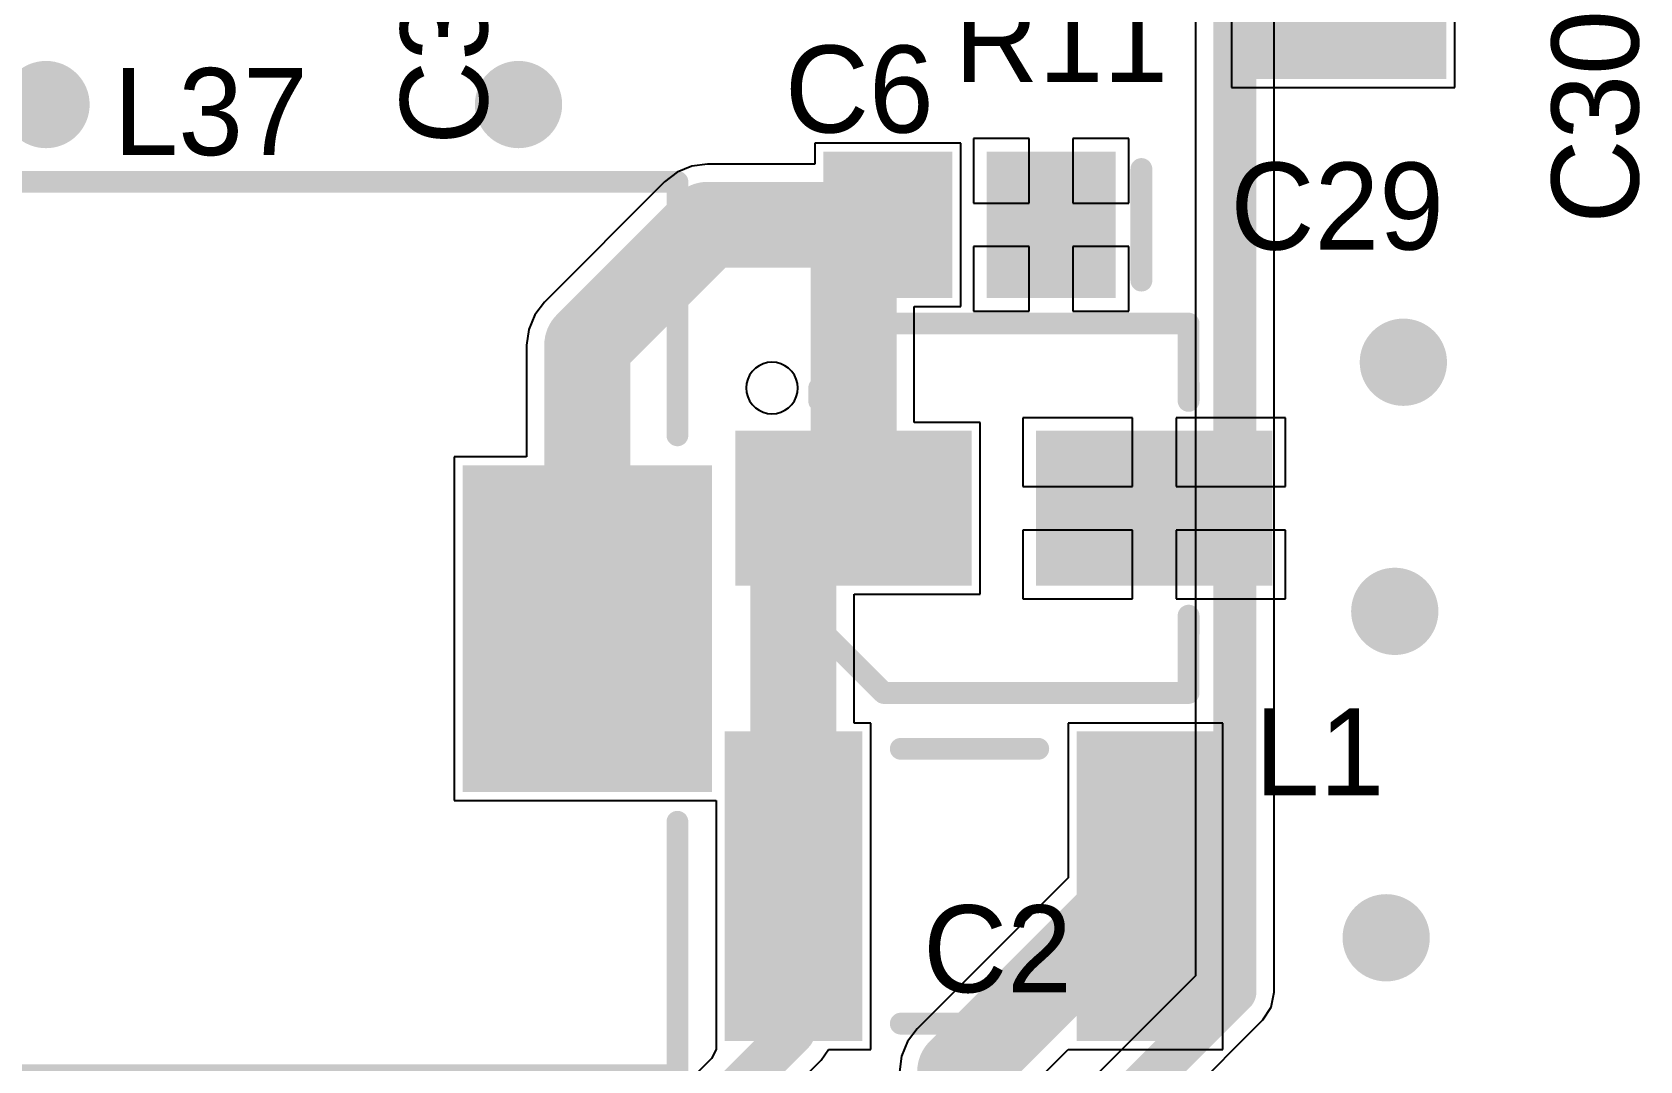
# Model space of a CAD drawing. Header units: millimetres. Extents: x 0 to 7.44, y -3.03 to 0.
# Drawn here: x 5.687 to 6.423, y -2.371 to -1.9 of the extents above; entities that cross this region are included whole.
import ezdxf

# ---------------------------------------------------------------- set-up
doc = ezdxf.new("R2010")
doc.units = ezdxf.units.MM
doc.header["$MEASUREMENT"] = 0
for name, color, linetype in [('BottomLayer', 5, 'Continuous'), ('MidLayer1', 16, 'Continuous'), ('MidLayer2', 76, 'Continuous'), ('MultiLayer', 9, 'Continuous'), ('TopLayer', 1, 'Continuous'), ('TopOverlay', 2, 'Continuous'), ('TopPaste', 8, 'Continuous'), ('TopSolder', 216, 'Continuous'), ('ViaHoleLayer', 16, 'Continuous')]:
    doc.layers.add(name, color=color, linetype=linetype)

# ---------------------------------------------------------------- blocks, each defined once
blk = doc.blocks.new('IND_FERRITE_CORE_56')
at = {"layer": 'TopLayer'}
for points in [[(-0.21654, -0.07087), (-0.11024, -0.07087), (-0.21654, 0.07087), (-0.11024, 0.07087)], [(0.11024, -0.07087), (0.21654, -0.07087), (0.11024, 0.07087), (0.21654, 0.07087)]]:
    blk.add_solid(points, dxfattribs=at)
at = {"layer": 'TopOverlay', "const_width": 0.01}
for points in [[(-0.20471, 0.08856), (-0.20471, 0.20472)], [(-0.20471, 0.20472), (0.20471, 0.20472)], [(0.20471, 0.08856), (0.20471, 0.20472)], [(-0.20471, -0.20472), (-0.20471, -0.08856)], [(0.20471, -0.20472), (0.20471, -0.08856)], [(-0.20471, -0.20472), (0.20471, -0.20472)]]:
    blk.add_lwpolyline(points, dxfattribs=at)
at = {"layer": 'TopOverlay', "const_width": 0.005}
for points in [[(-0.20721, 0.20472, 1), (-0.20221, 0.20472, 1)], [(-0.20721, 0.20472, 1), (-0.20221, 0.20472, 1)], [(0.20221, 0.20472, 1), (0.20721, 0.20472, 1)], [(0.20221, 0.20472, 1), (0.20721, 0.20472, 1)], [(-0.20721, 0.08856, 1), (-0.20221, 0.08856, 1)], [(0.20221, 0.08856, 1), (0.20721, 0.08856, 1)], [(-0.20721, -0.08856, 1), (-0.20221, -0.08856, 1)], [(0.20221, -0.08856, 1), (0.20721, -0.08856, 1)], [(-0.20721, -0.20472, 1), (-0.20221, -0.20472, 1)], [(-0.20721, -0.20472, 1), (-0.20221, -0.20472, 1)], [(0.20221, -0.20472, 1), (0.20721, -0.20472, 1)], [(0.20221, -0.20472, 1), (0.20721, -0.20472, 1)]]:
    blk.add_lwpolyline(points, format="xyb", close=True, dxfattribs=at)
at = {"layer": 'TopPaste'}
for points in [[(-0.21654, -0.07087), (-0.11024, -0.07087), (-0.21654, 0.07087), (-0.11024, 0.07087)], [(0.11024, -0.07087), (0.21654, -0.07087), (0.11024, 0.07087), (0.21654, 0.07087)]]:
    blk.add_solid(points, dxfattribs=at)
at = {"layer": 'TopSolder'}
for points in [[(-0.22054, -0.07487), (-0.10624, -0.07487), (-0.22054, 0.07487), (-0.10624, 0.07487)], [(0.10624, -0.07487), (0.22054, -0.07487), (0.10624, 0.07487), (0.22054, 0.07487)]]:
    blk.add_solid(points, dxfattribs=at)
blk = doc.blocks.new('IND_1812_59')
at = {"layer": 'TopLayer'}
for points in [[(-0.10827, -0.06693), (-0.05315, -0.06693), (-0.10827, 0.06693), (-0.05315, 0.06693)], [(0.05315, -0.06693), (0.10827, -0.06693), (0.05315, 0.06693), (0.10827, 0.06693)]]:
    blk.add_solid(points, dxfattribs=at)
at = {"layer": 'TopOverlay', "const_width": 0.01}
for points in [[(0.0315, 0.06298), (-0.0315, 0.06298)], [(0.0315, -0.06298), (-0.0315, -0.06298)]]:
    blk.add_lwpolyline(points, dxfattribs=at)
at = {"layer": 'TopOverlay', "const_width": 0.005}
for points in [[(-0.034, 0.06298, 1), (-0.029, 0.06298, 1)], [(0.029, 0.06298, 1), (0.034, 0.06298, 1)], [(-0.034, -0.06298, 1), (-0.029, -0.06298, 1)], [(0.029, -0.06298, 1), (0.034, -0.06298, 1)]]:
    blk.add_lwpolyline(points, format="xyb", close=True, dxfattribs=at)
at = {"layer": 'TopPaste'}
for points in [[(-0.10827, -0.06693), (-0.05315, -0.06693), (-0.10827, 0.06693), (-0.05315, 0.06693)], [(0.05315, -0.06693), (0.10827, -0.06693), (0.05315, 0.06693), (0.10827, 0.06693)]]:
    blk.add_solid(points, dxfattribs=at)
at = {"layer": 'TopSolder'}
for points in [[(-0.11227, -0.07093), (-0.04915, -0.07093), (-0.11227, 0.07093), (-0.04915, 0.07093)], [(0.04915, -0.07093), (0.11227, -0.07093), (0.04915, 0.07093), (0.11227, 0.07093)]]:
    blk.add_solid(points, dxfattribs=at)
blk = doc.blocks.new('CAPAE_4_3_4_3_5_4_88')
at = {"layer": 'TopLayer'}
for points in [[(-0.11909, -0.0315), (-0.0187, -0.0315), (-0.11909, 0.0315), (-0.0187, 0.0315)], [(0.0187, -0.0315), (0.11909, -0.0315), (0.0187, 0.0315), (0.11909, 0.0315)]]:
    blk.add_solid(points, dxfattribs=at)
at = {"layer": 'TopOverlay'}
for p, q in [((-0.10833, 0.06676), (-0.11033, 0.06622)), ((-0.10628, 0.06694), (-0.10833, 0.06676)), ((-0.10422, 0.06676), (-0.10628, 0.06694)), ((-0.10223, 0.06622), (-0.10422, 0.06676)), ((-0.11741, 0.05917), (-0.11794, 0.05718)), ((-0.11653, 0.06104), (-0.11741, 0.05917)), ((-0.11535, 0.06272), (-0.11653, 0.06104)), ((-0.11389, 0.06418), (-0.11535, 0.06272)), ((-0.1122, 0.06535), (-0.11389, 0.06418)), ((-0.11033, 0.06622), (-0.1122, 0.06535)), ((-0.10036, 0.06535), (-0.10223, 0.06622)), ((-0.09867, 0.06418), (-0.10036, 0.06535)), ((-0.09721, 0.06272), (-0.09867, 0.06418)), ((-0.09603, 0.06104), (-0.09721, 0.06272)), ((-0.09516, 0.05917), (-0.09603, 0.06104)), ((-0.09462, 0.05718), (-0.09516, 0.05917)), ((-0.11794, 0.05718), (-0.11812, 0.05513)), ((-0.11812, 0.05513), (-0.11794, 0.05308)), ((-0.11794, 0.05308), (-0.11741, 0.05109)), ((-0.09516, 0.05109), (-0.09462, 0.05308)), ((-0.09444, 0.05513), (-0.09462, 0.05718)), ((-0.09462, 0.05308), (-0.09444, 0.05513)), ((-0.09444, 0.05513), (-0.09444, 0.05513)), ((-0.11741, 0.05109), (-0.11653, 0.04922)), ((-0.11653, 0.04922), (-0.11535, 0.04754)), ((-0.11535, 0.04754), (-0.11389, 0.04608)), ((-0.11389, 0.04608), (-0.1122, 0.04491)), ((-0.1122, 0.04491), (-0.11033, 0.04404)), ((-0.10223, 0.04404), (-0.10036, 0.04491)), ((-0.10036, 0.04491), (-0.09867, 0.04608)), ((-0.09867, 0.04608), (-0.09721, 0.04754)), ((-0.09721, 0.04754), (-0.09603, 0.04922)), ((-0.09603, 0.04922), (-0.09516, 0.05109)), ((-0.11033, 0.04404), (-0.10833, 0.0435)), ((-0.10833, 0.0435), (-0.10628, 0.04332)), ((-0.10628, 0.04332), (-0.10422, 0.0435)), ((-0.10422, 0.0435), (-0.10223, 0.04404))]:
    blk.add_line(p, q, dxfattribs=at)
at = {"layer": 'TopOverlay', "const_width": 0.01}
for points in [[(-0.08463, 0.05512), (-0.05507, 0.08465)], [(-0.05507, 0.08465), (0.08463, 0.08465)], [(0.08463, 0.08465), (0.08465, 0.04921)], [(-0.08465, 0.04921), (-0.08463, 0.05512)], [(-0.08465, -0.04921), (-0.08463, -0.05512)], [(-0.08463, -0.05512), (-0.05507, -0.08465)], [(0.08463, -0.08465), (0.08465, -0.04921)], [(-0.05507, -0.08465), (0.08463, -0.08465)]]:
    blk.add_lwpolyline(points, dxfattribs=at)
at = {"layer": 'TopOverlay', "const_width": 0.005}
for points in [[(-0.05757, 0.08465, 1), (-0.05257, 0.08465, 1)], [(-0.05757, 0.08465, 1), (-0.05257, 0.08465, 1)], [(0.08213, 0.08465, 1), (0.08713, 0.08465, 1)], [(0.08213, 0.08465, 1), (0.08713, 0.08465, 1)], [(-0.08713, 0.05512, 1), (-0.08213, 0.05512, 1)], [(-0.08713, 0.05512, 1), (-0.08213, 0.05512, 1)], [(-0.08715, 0.04921, 1), (-0.08215, 0.04921, 1)], [(0.08215, 0.04921, 1), (0.08715, 0.04921, 1)], [(-0.08715, -0.04921, 1), (-0.08215, -0.04921, 1)], [(-0.08713, -0.05512, 1), (-0.08213, -0.05512, 1)], [(-0.08713, -0.05512, 1), (-0.08213, -0.05512, 1)], [(0.08215, -0.04921, 1), (0.08715, -0.04921, 1)], [(-0.05757, -0.08465, 1), (-0.05257, -0.08465, 1)], [(-0.05757, -0.08465, 1), (-0.05257, -0.08465, 1)], [(0.08213, -0.08465, 1), (0.08713, -0.08465, 1)], [(0.08213, -0.08465, 1), (0.08713, -0.08465, 1)]]:
    blk.add_lwpolyline(points, format="xyb", close=True, dxfattribs=at)
at = {"layer": 'TopPaste'}
for points in [[(-0.11909, -0.0315), (-0.0187, -0.0315), (-0.11909, 0.0315), (-0.0187, 0.0315)], [(0.0187, -0.0315), (0.11909, -0.0315), (0.0187, 0.0315), (0.11909, 0.0315)]]:
    blk.add_solid(points, dxfattribs=at)
at = {"layer": 'TopSolder'}
for points in [[(-0.12309, -0.0355), (-0.0147, -0.0355), (-0.12309, 0.0355), (-0.0147, 0.0355)], [(0.0147, -0.0355), (0.12309, -0.0355), (0.0147, 0.0355), (0.12309, 0.0355)]]:
    blk.add_solid(points, dxfattribs=at)
blk = doc.blocks.new('CAPAE_4_3_4_3_5_4_191')
at = {"layer": 'TopLayer'}
for points in [[(-0.08268, -0.04331), (-0.00394, -0.04331), (-0.08268, 0.04331), (-0.00394, 0.04331)], [(0.03543, -0.04331), (0.11417, -0.04331), (0.03543, 0.04331), (0.11417, 0.04331)]]:
    blk.add_solid(points, dxfattribs=at)
at = {"layer": 'TopOverlay'}
for p, q in [((-0.11066, 0.00754), (-0.11187, 0.00632)), ((-0.10925, 0.00852), (-0.11066, 0.00754)), ((-0.1077, 0.00924), (-0.10925, 0.00852)), ((-0.10604, 0.00969), (-0.1077, 0.00924)), ((-0.10433, 0.00984), (-0.10604, 0.00969)), ((-0.10262, 0.00969), (-0.10433, 0.00984)), ((-0.10096, 0.00924), (-0.10262, 0.00969)), ((-0.09941, 0.00852), (-0.10096, 0.00924)), ((-0.098, 0.00754), (-0.09941, 0.00852)), ((-0.09679, 0.00632), (-0.098, 0.00754)), ((-0.11402, 0.00171), (-0.11417, 0)), ((-0.11417, 0), (-0.11402, -0.00171)), ((-0.11358, 0.00337), (-0.11402, 0.00171)), ((-0.11285, 0.00492), (-0.11358, 0.00337)), ((-0.11187, 0.00632), (-0.11285, 0.00492)), ((-0.09581, 0.00492), (-0.09679, 0.00632)), ((-0.09508, 0.00337), (-0.09581, 0.00492)), ((-0.09464, 0.00171), (-0.09508, 0.00337)), ((-0.09449, 0), (-0.09464, 0.00171)), ((-0.09464, -0.00171), (-0.09449, 0)), ((-0.09449, 0), (-0.09449, 0)), ((-0.11402, -0.00171), (-0.11358, -0.00337)), ((-0.11358, -0.00337), (-0.11285, -0.00492)), ((-0.11285, -0.00492), (-0.11187, -0.00632)), ((-0.11187, -0.00632), (-0.11066, -0.00754)), ((-0.098, -0.00754), (-0.09679, -0.00632)), ((-0.09679, -0.00632), (-0.09581, -0.00492)), ((-0.09581, -0.00492), (-0.09508, -0.00337)), ((-0.09508, -0.00337), (-0.09464, -0.00171)), ((-0.11066, -0.00754), (-0.10925, -0.00852)), ((-0.10925, -0.00852), (-0.1077, -0.00924)), ((-0.1077, -0.00924), (-0.10604, -0.00969)), ((-0.10604, -0.00969), (-0.10433, -0.00984)), ((-0.10433, -0.00984), (-0.10262, -0.00969)), ((-0.10262, -0.00969), (-0.10096, -0.00924)), ((-0.10096, -0.00924), (-0.09941, -0.00852)), ((-0.09941, -0.00852), (-0.098, -0.00754))]:
    blk.add_line(p, q, dxfattribs=at)
at = {"layer": 'TopOverlay', "const_width": 0.01}
for points in [[(0.08661, 0.05906), (-0.05512, 0.05906)], [(0.08661, -0.05906), (-0.05512, -0.05906)]]:
    blk.add_lwpolyline(points, dxfattribs=at)
at = {"layer": 'TopOverlay', "const_width": 0.005}
for points in [[(-0.05762, 0.05906, 1), (-0.05262, 0.05906, 1)], [(0.08411, 0.05906, 1), (0.08911, 0.05906, 1)], [(-0.05762, -0.05906, 1), (-0.05262, -0.05906, 1)], [(0.08411, -0.05906, 1), (0.08911, -0.05906, 1)]]:
    blk.add_lwpolyline(points, format="xyb", close=True, dxfattribs=at)
at = {"layer": 'TopPaste'}
for points in [[(-0.08268, -0.04331), (-0.00394, -0.04331), (-0.08268, 0.04331), (-0.00394, 0.04331)], [(0.03543, -0.04331), (0.11417, -0.04331), (0.03543, 0.04331), (0.11417, 0.04331)]]:
    blk.add_solid(points, dxfattribs=at)
at = {"layer": 'TopSolder'}
for points in [[(-0.08668, -0.04731), (0.00006, -0.04731), (-0.08668, 0.04731), (0.00006, 0.04731)], [(0.03143, -0.04731), (0.11817, -0.04731), (0.03143, 0.04731), (0.11817, 0.04731)]]:
    blk.add_solid(points, dxfattribs=at)
blk = doc.blocks.new('CAP_0805_195')
at = {"layer": 'TopLayer'}
for points in [[(-0.05511, -0.02953), (-0.00393, -0.02953), (-0.05511, 0.02953), (-0.00393, 0.02953)], [(0.0197, -0.02953), (0.07088, -0.02953), (0.0197, 0.02953), (0.07088, 0.02953)]]:
    blk.add_solid(points, dxfattribs=at)
at = {"layer": 'TopOverlay', "const_width": 0.01}
blk.add_lwpolyline([(-0.07088, 0.02557), (-0.07088, -0.02557)], dxfattribs=at)
at = {"layer": 'TopOverlay', "const_width": 0.005}
for points in [[(-0.07338, 0.02557, 1), (-0.06838, 0.02557, 1)], [(-0.07338, -0.02557, 1), (-0.06838, -0.02557, 1)]]:
    blk.add_lwpolyline(points, format="xyb", close=True, dxfattribs=at)
at = {"layer": 'TopPaste'}
for points in [[(-0.05511, -0.02953), (-0.00393, -0.02953), (-0.05511, 0.02953), (-0.00393, 0.02953)], [(0.0197, -0.02953), (0.07088, -0.02953), (0.0197, 0.02953), (0.07088, 0.02953)]]:
    blk.add_solid(points, dxfattribs=at)
at = {"layer": 'TopSolder'}
for points in [[(-0.05911, -0.03353), (0.00007, -0.03353), (-0.05911, 0.03353), (0.00007, 0.03353)], [(0.0157, -0.03353), (0.07488, -0.03353), (0.0157, 0.03353), (0.07488, 0.03353)]]:
    blk.add_solid(points, dxfattribs=at)

msp = doc.modelspace()

# ---------------------------------------------------------------- linework, layer by layer
at = {"layer": 'BottomLayer'}
for p, q in [((6.2197, -1.09862), (6.2197, -2.33235)), ((6.25583, -2.33983), (6.25583, -1.09862)), ((6.2197, -2.33235), (5.89744, -2.65461)), ((6.25445, -2.34675), (6.25583, -2.33983)), ((6.25054, -2.35261), (6.25445, -2.34675)), ((5.92299, -2.68016), (6.25054, -2.35261))]:
    msp.add_line(p, q, dxfattribs=at)
at = {"layer": 'BottomLayer', "const_width": 0.01969}
for points in [[(6.23776, -2.33983), (6.23776, -1.06122)], [(5.89517, -2.68243), (6.23776, -2.33983)]]:
    msp.add_lwpolyline(points, dxfattribs=at)
at = {"layer": 'BottomLayer'}
for points, const_width in [([(5.68291, -1.93307, 1), (5.70291, -1.93307, 1)], 0.02), ([(5.89945, -1.93307, 1), (5.91945, -1.93307, 1)], 0.02), ([(6.30496, -2.05118, 1), (6.32496, -2.05118, 1)], 0.02), ([(6.30102, -2.16535, 1), (6.32102, -2.16535, 1)], 0.02), ([(6.29709, -2.31496, 1), (6.31709, -2.31496, 1)], 0.02), ([(6.23284, -2.33983, 1), (6.24268, -2.33983, 1)], 0.00984), ([(6.23284, -2.33983, 1), (6.24268, -2.33983, 1)], 0.00984)]:
    msp.add_lwpolyline(points, format="xyb", close=True, dxfattribs=dict(at, const_width=const_width))
at = {"layer": 'MidLayer1', "const_width": 0.02}
for points in [[(5.68291, -1.93307, 1), (5.70291, -1.93307, 1)], [(5.89945, -1.93307, 1), (5.91945, -1.93307, 1)], [(6.30496, -2.05118, 1), (6.32496, -2.05118, 1)], [(6.30102, -2.16535, 1), (6.32102, -2.16535, 1)], [(6.29709, -2.31496, 1), (6.31709, -2.31496, 1)]]:
    msp.add_lwpolyline(points, format="xyb", close=True, dxfattribs=at)
at = {"layer": 'MidLayer2', "const_width": 0.02}
for points in [[(5.68291, -1.93307, 1), (5.70291, -1.93307, 1)], [(5.89945, -1.93307, 1), (5.91945, -1.93307, 1)], [(6.30496, -2.05118, 1), (6.32496, -2.05118, 1)], [(6.30102, -2.16535, 1), (6.32102, -2.16535, 1)], [(6.29709, -2.31496, 1), (6.31709, -2.31496, 1)]]:
    msp.add_lwpolyline(points, format="xyb", close=True, dxfattribs=at)
at = {"layer": 'MultiLayer', "const_width": 0.02}
for points in [[(5.68291, -1.93307, 1), (5.70291, -1.93307, 1)], [(5.89945, -1.93307, 1), (5.91945, -1.93307, 1)], [(6.30496, -2.05118, 1), (6.32496, -2.05118, 1)], [(6.30102, -2.16535, 1), (6.32102, -2.16535, 1)], [(6.29709, -2.31496, 1), (6.31709, -2.31496, 1)]]:
    msp.add_lwpolyline(points, format="xyb", close=True, dxfattribs=at)
at = {"layer": 'TopLayer'}
for p, q in [((6.23622, -1.88402), (6.23622, -1.9252)), ((6.33858, -1.9252), (6.33858, -1.8906)), ((6.23622, -1.9252), (6.33858, -1.9252)), ((6.1122, -1.95079), (6.04528, -1.95079)), ((6.04528, -1.95079), (6.04528, -1.96039)), ((6.1122, -2.02559), (6.1122, -1.95079)), ((6.14354, -1.94866), (6.11795, -1.94866)), ((6.11795, -1.94866), (6.11795, -1.97819)), ((6.14354, -1.97819), (6.14354, -1.94866)), ((6.18913, -1.94866), (6.16354, -1.94866)), ((6.16354, -1.94866), (6.16354, -1.97819)), ((6.18913, -1.97819), (6.18913, -1.94866)), ((5.98216, -1.96412), (5.97641, -1.96853)), ((5.98887, -1.96134), (5.98216, -1.96412)), ((5.99606, -1.96039), (5.98887, -1.96134)), ((6.04528, -1.96039), (5.99606, -1.96039)), ((5.97641, -1.96853), (5.92129, -2.02365)), ((6.11795, -1.97819), (6.14354, -1.97819)), ((6.16354, -1.97819), (6.18913, -1.97819)), ((6.14354, -1.99819), (6.11795, -1.99819)), ((6.11795, -1.99819), (6.11795, -2.02772)), ((6.14354, -2.02772), (6.14354, -1.99819)), ((6.18913, -1.99819), (6.16354, -1.99819)), ((6.16354, -1.99819), (6.16354, -2.02772)), ((6.18913, -2.02772), (6.18913, -1.99819)), ((5.92129, -2.02365), (5.91687, -2.02941)), ((6.09079, -2.07874), (6.09079, -2.02559)), ((6.09079, -2.02559), (6.1122, -2.02559)), ((5.91687, -2.02941), (5.9141, -2.03611)), ((6.11795, -2.02772), (6.14354, -2.02772)), ((6.16354, -2.02772), (6.18913, -2.02772)), ((5.9141, -2.03611), (5.91315, -2.04331)), ((5.91315, -2.04331), (5.91315, -2.09449)), ((6.19079, -2.07661), (6.14059, -2.07661)), ((6.14059, -2.07661), (6.14059, -2.10811)), ((6.19079, -2.10811), (6.19079, -2.07661)), ((6.26098, -2.07661), (6.21079, -2.07661)), ((6.21079, -2.07661), (6.21079, -2.10811)), ((6.26098, -2.10811), (6.26098, -2.07661)), ((6.12106, -2.07874), (6.09079, -2.07874)), ((6.12106, -2.15748), (6.12106, -2.07874)), ((5.91315, -2.09449), (5.87992, -2.09449)), ((5.87992, -2.09449), (5.87992, -2.25197)), ((6.14059, -2.10811), (6.19079, -2.10811)), ((6.21079, -2.10811), (6.26098, -2.10811)), ((6.19079, -2.12811), (6.14059, -2.12811)), ((6.14059, -2.12811), (6.14059, -2.15961)), ((6.19079, -2.15961), (6.19079, -2.12811)), ((6.26098, -2.12811), (6.21079, -2.12811)), ((6.21079, -2.12811), (6.21079, -2.15961)), ((6.26098, -2.15961), (6.26098, -2.12811)), ((6.06323, -2.21654), (6.06323, -2.15748)), ((6.06323, -2.15748), (6.12106, -2.15748)), ((6.14059, -2.15961), (6.19079, -2.15961)), ((6.21079, -2.15961), (6.26098, -2.15961)), ((6.07087, -2.21654), (6.06323, -2.21654)), ((6.07087, -2.36614), (6.07087, -2.21654)), ((6.23228, -2.21654), (6.16142, -2.21654)), ((6.16142, -2.21654), (6.16142, -2.28746)), ((6.23228, -2.36614), (6.23228, -2.21654)), ((5.87992, -2.25197), (6, -2.25197)), ((6, -2.25197), (6, -2.36614)), ((6.16142, -2.28746), (6.09219, -2.35669)), ((6.09219, -2.35669), (6.08777, -2.36244)), ((6.08777, -2.36244), (6.085, -2.36915)), ((5.99789, -2.37027), (5.97865, -2.38951)), ((6, -2.36614), (5.99789, -2.37027)), ((6, -2.36614), (6, -2.36614)), ((6, -2.36614), (6, -2.36614)), ((6.00419, -2.41505), (6.04821, -2.37104)), ((6.04821, -2.37104), (6.05148, -2.36614)), ((6.05148, -2.36614), (6.07087, -2.36614)), ((6.085, -2.36915), (6.08405, -2.37634)), ((6.13964, -2.38786), (6.15807, -2.36943)), ((6.15807, -2.36943), (6.16142, -2.36614)), ((6.16142, -2.36614), (6.16142, -2.36614)), ((6.16142, -2.36614), (6.16142, -2.36614)), ((6.16142, -2.36614), (6.23228, -2.36614))]:
    msp.add_line(p, q, dxfattribs=at)
for points, const_width in [([(5.68291, -1.93307, 1), (5.70291, -1.93307, 1)], 0.02), ([(5.89945, -1.93307, 1), (5.91945, -1.93307, 1)], 0.02), ([(5.98622, -1.98819, 1), (6.00591, -1.98819, 1)], 0.01969), ([(5.98622, -1.98819, 1), (6.00591, -1.98819, 1)], 0.01969), ([(6.0689, -1.98819, 1), (6.08858, -1.98819, 1)], 0.01969), ([(6.07382, -1.98819, 1), (6.08366, -1.98819, 1)], 0.00984), ([(6.05315, -2.00394, 1), (6.07283, -2.00394, 1)], 0.01969), ([(6.05807, -2.00394, 1), (6.06791, -2.00394, 1)], 0.00984), ([(5.9311, -2.04331, 1), (5.95079, -2.04331, 1)], 0.01969), ([(5.9311, -2.04331, 1), (5.95079, -2.04331, 1)], 0.01969), ([(6.30496, -2.05118, 1), (6.32496, -2.05118, 1)], 0.02), ([(6.05315, -2.11811, 1), (6.07283, -2.11811, 1)], 0.01969), ([(6.05807, -2.11811, 1), (6.06791, -2.11811, 1)], 0.00984), ([(6.02559, -2.14567, 1), (6.04528, -2.14567, 1)], 0.01969), ([(6.03051, -2.14567, 1), (6.04035, -2.14567, 1)], 0.00984), ([(6.30102, -2.16535, 1), (6.32102, -2.16535, 1)], 0.02), ([(5.9311, -2.17323, 1), (5.95079, -2.17323, 1)], 0.01969), ([(6.02559, -2.29134, 1), (6.04528, -2.29134, 1)], 0.01969), ([(6.18701, -2.29134, 1), (6.20669, -2.29134, 1)], 0.01969), ([(6.03051, -2.29134, 1), (6.04035, -2.29134, 1)], 0.00984), ([(6.29709, -2.31496, 1), (6.31709, -2.31496, 1)], 0.02), ([(6.03051, -2.35827, 1), (6.04035, -2.35827, 1)], 0.00984), ([(6.03051, -2.35827, 1), (6.04035, -2.35827, 1)], 0.00984), ([(6.102, -2.37634, 1), (6.12169, -2.37634, 1)], 0.01969), ([(6.102, -2.37634, 1), (6.12169, -2.37634, 1)], 0.01969)]:
    msp.add_lwpolyline(points, format="xyb", close=True, dxfattribs=dict(at, const_width=const_width))
for points, const_width in [([(5.94094, -2.04331), (5.99606, -1.98819)], 0.03937), ([(5.99606, -1.98819), (6.07874, -1.98819)], 0.03937), ([(6.06299, -2.00394), (6.07874, -1.98819)], 0.01969), ([(6.06299, -2.11811), (6.06299, -2.00394)], 0.03937), ([(5.94094, -2.17323), (5.94094, -2.04331)], 0.03937), ([(6.03543, -2.14567), (6.06299, -2.11811)], 0.01969), ([(6.03543, -2.29134), (6.03543, -2.14567)], 0.03937), ([(6.11185, -2.37634), (6.19685, -2.29134)], 0.03937), ([(6.03543, -2.35827), (6.03543, -2.29134)], 0.01969), ([(5.97638, -2.41732), (6.03543, -2.35827)], 0.01969), ([(6.11185, -2.48717), (6.11185, -2.37634)], 0.03937)]:
    msp.add_lwpolyline(points, dxfattribs=dict(at, const_width=const_width))
at = {"layer": 'ViaHoleLayer', "const_width": 0.00956}
for points in [[(5.68813, -1.93307, 1), (5.69769, -1.93307, 1)], [(5.90467, -1.93307, 1), (5.91423, -1.93307, 1)], [(6.31018, -2.05118, 1), (6.31974, -2.05118, 1)], [(6.30624, -2.16535, 1), (6.3158, -2.16535, 1)], [(6.30231, -2.31496, 1), (6.31187, -2.31496, 1)]]:
    msp.add_lwpolyline(points, format="xyb", close=True, dxfattribs=at)

# ---------------------------------------------------------------- block references
for name, p, rotation in [('CAPAE_4_3_4_3_5_4_191', (6.2874, -1.80315), 270), ('CAP_0805_195', (6.12403, -1.98819), 180), ('IND_1812_59', (6.11614, -2.29134), 180)]:
    msp.add_blockref(name, p, dxfattribs=dict(rotation=rotation))
for name, p in [('IND_FERRITE_CORE_56', (5.77756, -2.17323)), ('CAPAE_4_3_4_3_5_4_88', (6.13189, -2.11811))]:
    msp.add_blockref(name, p)

# ---------------------------------------------------------------- texts
at = {"layer": 'TopOverlay'}
for s, p in [('C31', (5.89522, -1.95154)), ('C30', (6.42277, -1.98767))]:
    msp.add_text(s, height=0.039894, rotation=90, dxfattribs=at).set_placement(p)
for s, p in [('R11', (6.1092, -1.92277)), ('C6', (6.03153, -1.9459)), ('L37', (5.72385, -1.95624)), ('C29', (6.23571, -1.99955)), ('L1', (6.24684, -2.24964)), ('C2', (6.09488, -2.33995))]:
    msp.add_text(s, height=0.039894, dxfattribs=at).set_placement(p)

doc.saveas('drawing.dxf')
